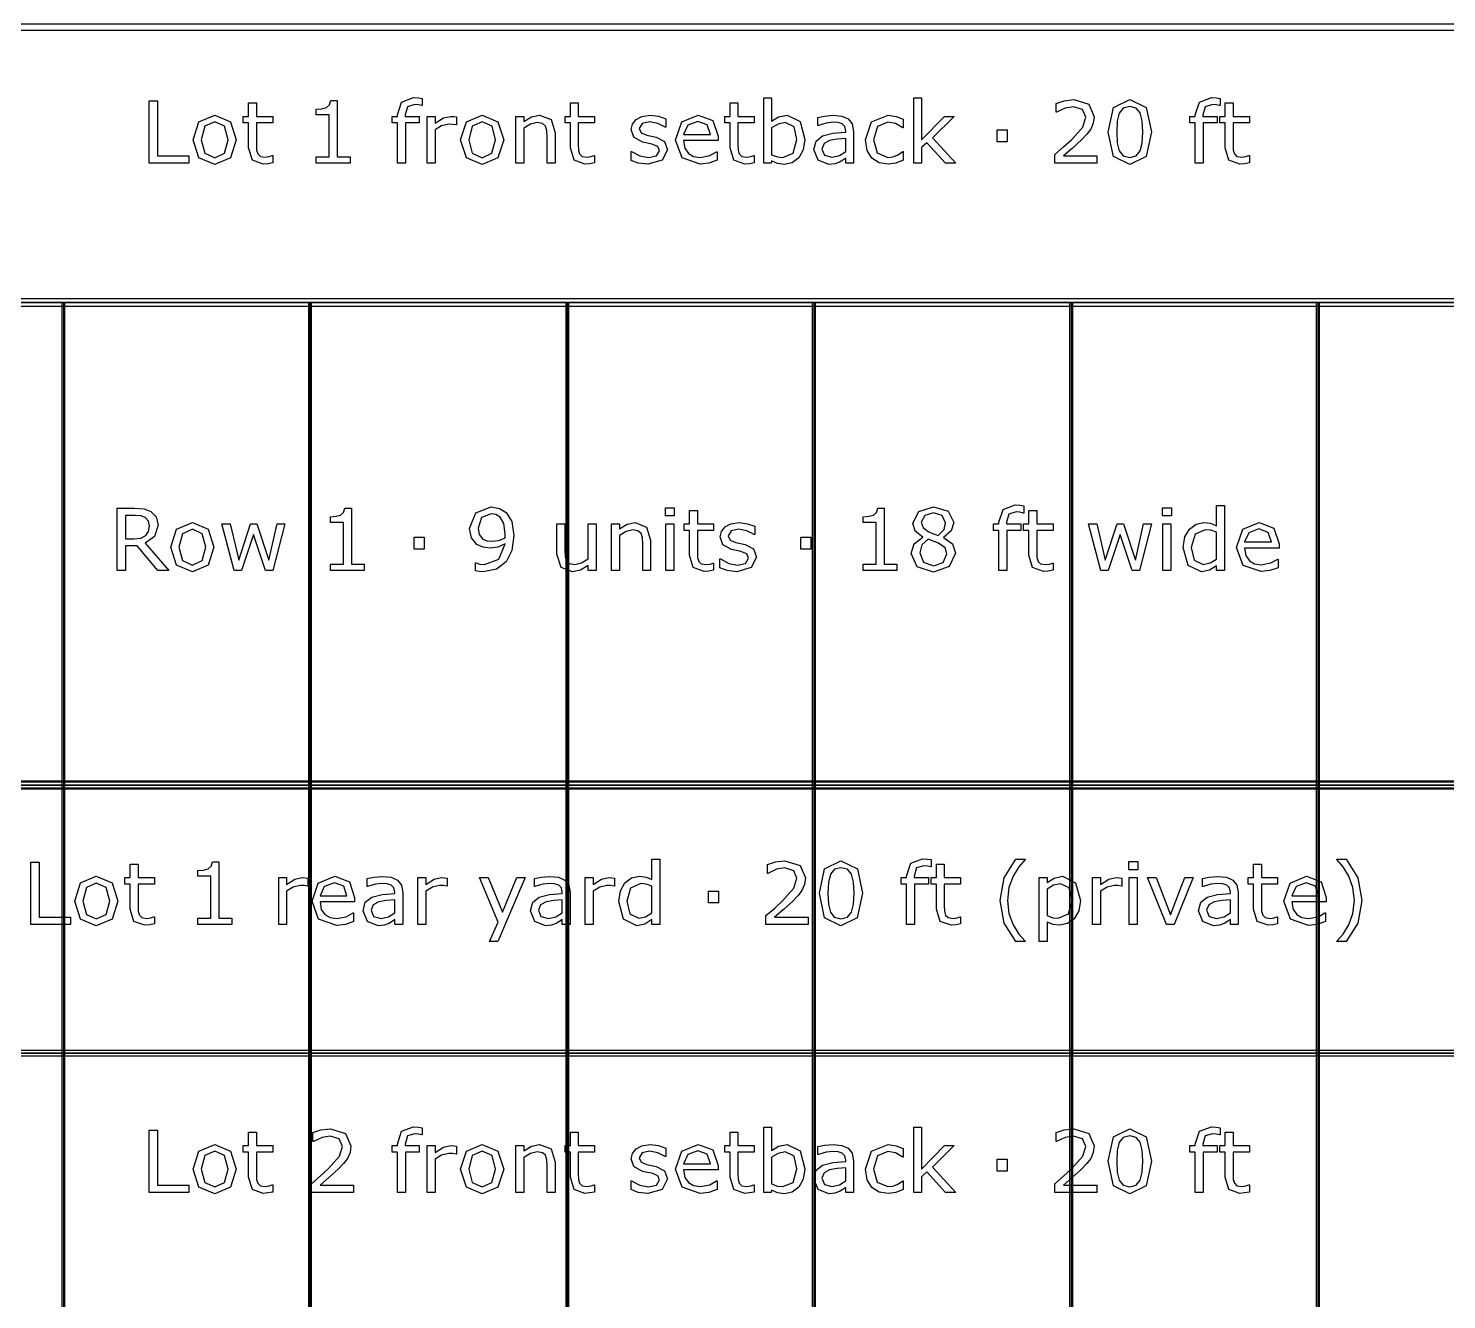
# Model space of a CAD drawing. Extents: x -1 to 182, y 89 to 480.
# Drawn here: x 17.92 to 52.92, y 433.12 to 464.5 of the extents above; entities that cross this region are included whole.
import ezdxf

# ---------------------------------------------------------------- set-up
doc = ezdxf.new("R2010")
doc.units = 0

msp = doc.modelspace()

# ---------------------------------------------------------------- linework, layer by layer
at = {"layer": 'Layer 1', "color": 7}
for points in [[(4.762494, 464.608688), (64.029086, 464.608688), (64.029086, 457.72953), (4.762494, 457.72953), (4.762494, 464.608688)], [(21.878224, 461.169109), (20.904641, 461.169109), (20.904641, 462.708031), (21.109279, 462.708031), (21.109279, 461.35101), (21.878224, 461.35101), (21.878224, 461.169109)], [(25.859371, 461.169109), (25.026348, 461.169109), (25.026348, 461.326205), (25.346741, 461.326205), (25.346741, 462.357666), (25.026348, 462.357666), (25.026348, 462.498225), (25.165874, 462.50856), (25.278529, 462.540599), (25.352943, 462.605712), (25.384982, 462.713198), (25.545179, 462.713198), (25.545179, 461.326205), (25.859371, 461.326205), (25.859371, 461.169109)], [(27.641171, 462.589176), (27.630826, 462.589176), (27.547109, 462.607779), (27.456159, 462.618113), (27.274258, 462.562303), (27.21845, 462.362832), (27.21845, 462.323558), (27.568816, 462.323558), (27.568816, 462.16026), (27.224649, 462.16026), (27.224649, 461.169109), (27.030347, 461.169109), (27.030347, 462.160262), (26.89909, 462.160262), (26.89909, 462.323559), (27.030347, 462.323559), (27.030347, 462.3618), (27.132667, 462.677025), (27.428256, 462.787613), (27.545043, 462.781411), (27.641161, 462.766941), (27.641171, 462.589176)], [(37.083477, 461.755118), (37.042136, 461.494669), (36.932583, 461.300366), (36.771354, 461.177376), (36.578084, 461.137069), (36.406518, 461.160839), (36.261822, 461.222851), (36.249421, 461.169109), (36.067521, 461.169109), (36.067521, 462.777278), (36.261822, 462.777278), (36.261822, 462.202636), (36.435455, 462.31219), (36.642161, 462.355598), (36.964621, 462.198502), (37.083477, 461.755119), (37.083477, 461.755118)], [(40.808311, 461.169109), (40.551996, 461.169109), (40.088976, 461.674504), (39.962886, 461.554615), (39.962886, 461.169109), (39.768582, 461.169109), (39.768582, 462.777278), (39.962886, 462.777278), (39.962886, 461.745817), (40.524091, 462.323559), (40.769036, 462.323559), (40.232637, 461.790259), (40.808311, 461.169109)], [(44.288196, 461.169109), (43.246401, 461.169109), (43.246401, 461.385116), (43.463441, 461.571151), (43.667048, 461.756153), (43.938865, 462.061043), (44.012244, 462.305989), (43.932663, 462.493057), (43.712522, 462.56127), (43.508918, 462.528198), (43.294978, 462.426912), (43.284633, 462.426912), (43.284633, 462.643953), (43.479969, 462.710098), (43.717681, 462.740071), (44.088719, 462.625349), (44.223077, 462.316324), (44.20035, 462.151994), (44.135238, 462.008333), (44.040153, 461.882243), (43.908896, 461.744784), (43.680486, 461.533944), (43.460345, 461.345842), (44.288199, 461.345842), (44.288196, 461.169109)], [(45.631783, 461.939087), (45.501558, 461.330339), (45.099516, 461.13707), (44.694374, 461.33344), (44.56725, 461.93702), (44.69644, 462.542667), (45.099516, 462.739037), (45.503625, 462.539566), (45.631783, 461.939087), (45.631783, 461.939087)], [(47.3278, 462.589176), (47.317455, 462.589176), (47.233738, 462.607779), (47.142788, 462.618113), (46.960887, 462.562303), (46.905078, 462.362832), (46.905078, 462.323558), (47.255445, 462.323558), (47.255445, 462.16026), (46.911278, 462.16026), (46.911278, 461.169109), (46.716976, 461.169109), (46.716976, 462.160262), (46.585719, 462.160262), (46.585719, 462.323559), (46.716976, 462.323559), (46.716976, 462.3618), (46.819295, 462.677025), (47.114885, 462.787613), (47.231672, 462.781411), (47.327789, 462.766941), (47.3278, 462.589176)], [(23.051277, 461.745817), (22.906583, 461.300367), (22.51901, 461.13707), (22.129371, 461.300367), (21.98571, 461.745817), (22.129371, 462.191267), (22.51901, 462.355598), (22.906583, 462.191267), (23.051277, 461.745817), (23.051277, 461.745817)], [(23.95148, 461.179444), (23.83159, 461.155674), (23.716869, 461.146372), (23.448152, 461.241456), (23.356168, 461.546346), (23.356168, 462.160262), (23.22491, 462.160262), (23.22491, 462.323559), (23.356168, 462.323559), (23.356168, 462.655321), (23.550471, 462.655321), (23.550471, 462.323559), (23.95148, 462.323559), (23.95148, 462.160262), (23.550471, 462.160262), (23.550471, 461.634196), (23.554606, 461.49157), (23.583545, 461.396485), (23.645557, 461.335507), (23.767513, 461.316904), (23.866731, 461.33034), (23.941145, 461.35411), (23.95148, 461.35411), (23.95148, 461.179444)], [(28.48453, 462.111686), (28.474184, 462.111686), (28.389436, 462.126156), (28.293318, 462.131323), (28.119685, 462.091016), (27.958454, 461.988696), (27.958454, 461.169109), (27.764152, 461.169109), (27.764152, 462.323559), (27.958454, 462.323559), (27.958454, 462.153027), (28.162058, 462.284285), (28.342927, 462.323559), (28.416307, 462.320458), (28.484519, 462.311155), (28.48453, 462.111686)], [(29.651383, 461.745817), (29.506688, 461.300367), (29.119116, 461.13707), (28.729475, 461.300367), (28.585817, 461.745817), (28.729475, 462.191267), (29.119116, 462.355598), (29.506688, 462.191267), (29.651383, 461.745817), (29.651383, 461.745817)], [(30.917455, 461.169109), (30.72315, 461.169109), (30.72315, 461.826432), (30.713837, 461.97526), (30.679732, 462.084814), (30.605318, 462.148893), (30.479229, 462.170597), (30.31283, 462.131323), (30.146431, 462.031071), (30.146431, 461.169109), (29.952129, 461.169109), (29.952129, 462.323559), (30.146431, 462.323559), (30.146431, 462.195402), (30.334534, 462.313224), (30.534005, 462.355598), (30.819258, 462.242944), (30.917444, 461.918416), (30.917455, 461.169109)], [(31.891036, 461.179444), (31.771148, 461.155673), (31.656425, 461.146371), (31.387709, 461.241455), (31.295724, 461.546346), (31.295724, 462.160261), (31.164467, 462.160261), (31.164467, 462.323558), (31.295724, 462.323558), (31.295724, 462.655321), (31.490028, 462.655321), (31.490028, 462.323558), (31.891036, 462.323558), (31.891036, 462.160261), (31.490028, 462.160261), (31.490028, 461.634196), (31.494156, 461.491569), (31.523096, 461.396484), (31.585106, 461.335506), (31.707063, 461.316903), (31.806282, 461.330339), (31.880696, 461.354109), (31.891041, 461.354109), (31.891036, 461.179444)], [(33.694542, 461.501904), (33.563285, 461.242489), (33.206717, 461.141203), (32.971071, 461.171175), (32.792271, 461.238355), (32.792271, 461.456429), (32.802617, 461.456429), (33.007253, 461.345841), (33.223261, 461.305534), (33.423765, 461.346875), (33.496113, 461.477099), (33.456838, 461.580452), (33.305944, 461.640397), (33.197422, 461.6621), (33.0765, 461.688972), (32.860494, 461.806794), (32.797447, 461.99903), (32.826387, 462.133389), (32.916303, 462.246044), (33.063064, 462.322524), (33.263568, 462.351463), (33.472342, 462.325624), (33.649073, 462.264646), (33.649073, 462.056907), (33.638728, 462.056907), (33.457862, 462.148891), (33.24909, 462.187131), (33.069256, 462.14579), (32.995873, 462.024868), (33.040315, 461.917381), (33.180875, 461.85847), (33.300766, 461.833665), (33.412385, 461.810927), (33.62116, 461.704474), (33.694539, 461.501902), (33.694542, 461.501904)], [(34.938907, 461.72618), (34.088315, 461.72618), (34.120354, 461.540145), (34.208206, 461.410954), (34.335327, 461.33654), (34.498625, 461.311735), (34.735303, 461.358244), (34.905835, 461.451261), (34.91618, 461.451261), (34.91618, 461.239388), (34.715673, 461.170142), (34.5007, 461.142237), (34.05215, 461.297266), (33.890921, 461.739615), (34.044916, 462.1892), (34.452125, 462.355598), (34.811794, 462.219172), (34.938915, 461.831599), (34.938907, 461.72618)], [(35.83291, 461.179444), (35.713022, 461.155673), (35.598299, 461.146371), (35.329583, 461.241455), (35.237598, 461.546346), (35.237598, 462.160261), (35.106341, 462.160261), (35.106341, 462.323558), (35.237598, 462.323558), (35.237598, 462.655321), (35.431902, 462.655321), (35.431902, 462.323558), (35.83291, 462.323558), (35.83291, 462.160261), (35.431902, 462.160261), (35.431902, 461.634196), (35.43603, 461.491569), (35.46497, 461.396484), (35.52698, 461.335506), (35.648937, 461.316903), (35.748156, 461.330339), (35.82257, 461.354109), (35.832915, 461.354109), (35.83291, 461.179444)], [(38.283403, 461.169109), (38.090133, 461.169109), (38.090133, 461.292099), (38.019855, 461.24249), (37.935104, 461.19288), (37.823484, 461.153606), (37.675688, 461.13707), (37.411105, 461.240422), (37.302586, 461.503972), (37.358397, 461.715845), (37.519626, 461.844002), (37.77284, 461.907048), (38.090133, 461.931852), (38.090133, 461.961825), (38.066374, 462.071378), (38.000228, 462.139591), (37.901009, 462.171631), (37.780087, 462.179899), (37.609553, 462.159227), (37.415251, 462.101349), (37.404906, 462.101349), (37.404906, 462.298753), (37.569236, 462.33286), (37.781108, 462.351462), (37.992981, 462.330791), (38.150077, 462.262578), (38.249296, 462.139588), (38.283403, 461.95252), (38.283403, 461.169109)], [(39.511232, 461.241456), (39.326233, 461.169109), (39.141232, 461.14327), (38.911788, 461.179443), (38.732988, 461.291064), (38.616198, 461.479166), (38.574857, 461.744783), (38.729887, 462.189199), (39.141232, 462.35043), (39.335533, 462.322524), (39.511232, 462.254312), (39.511232, 462.038304), (39.500887, 462.038304), (39.31692, 462.144758), (39.132953, 462.181965), (38.871471, 462.070344), (38.776385, 461.744783), (38.869402, 461.423356), (39.132953, 461.311735), (39.252841, 461.327237), (39.362394, 461.367544), (39.441978, 461.41302), (39.500887, 461.455394), (39.511232, 461.455394), (39.511232, 461.241456)], [(45.359964, 461.469866), (45.408541, 461.666236), (45.421982, 461.939087), (45.408541, 462.211938), (45.358932, 462.408308), (45.259714, 462.528198), (45.099516, 462.568505), (44.938285, 462.528198), (44.838034, 462.406241), (44.789457, 462.20677), (44.777048, 461.93702), (44.788425, 461.667269), (44.837, 461.472966), (44.933118, 461.349976), (45.099516, 461.307602), (45.260745, 461.347909), (45.359964, 461.469866), (45.359964, 461.469866)], [(48.050236, 461.179444), (47.930348, 461.155674), (47.815625, 461.146372), (47.546909, 461.241456), (47.454924, 461.546346), (47.454924, 462.160262), (47.323667, 462.160262), (47.323667, 462.323559), (47.454924, 462.323559), (47.454924, 462.655321), (47.649229, 462.655321), (47.649229, 462.323559), (48.050236, 462.323559), (48.050236, 462.160262), (47.649229, 462.160262), (47.649229, 461.634196), (47.653356, 461.49157), (47.682296, 461.396485), (47.744307, 461.335507), (47.866264, 461.316904), (47.965482, 461.33034), (48.039896, 461.35411), (48.050241, 461.35411), (48.050236, 461.179444)], [(22.850773, 461.745817), (22.762923, 462.078613), (22.51901, 462.188167), (22.273031, 462.078613), (22.186215, 461.745817), (22.274065, 461.416122), (22.51901, 461.304501), (22.761889, 461.415089), (22.850773, 461.745817), (22.850773, 461.745817)], [(29.450879, 461.745817), (29.36303, 462.078613), (29.119116, 462.188167), (28.873136, 462.078613), (28.786321, 461.745817), (28.87417, 461.416122), (29.119116, 461.304501), (29.361995, 461.415089), (29.450879, 461.745817), (29.450879, 461.745817)], [(34.749773, 461.875007), (34.672258, 462.111685), (34.441782, 462.195401), (34.192701, 462.103417), (34.088315, 461.875007), (34.749773, 461.875007)], [(36.882973, 461.749951), (36.814761, 462.06311), (36.59462, 462.170596), (36.423054, 462.133389), (36.261822, 462.039339), (36.261822, 461.377881), (36.403417, 461.326205), (36.538809, 461.311735), (36.790988, 461.417154), (36.882973, 461.74995), (36.882973, 461.749951)], [(42.07438, 461.697242), (41.827368, 461.697242), (41.827368, 461.98973), (42.07438, 461.98973), (42.07438, 461.697242)], [(38.090133, 461.453329), (38.090133, 461.774756), (37.880327, 461.759254), (37.690158, 461.729282), (37.554765, 461.654868), (37.50309, 461.517409), (37.563034, 461.367547), (37.745969, 461.317938), (37.933037, 461.357212), (38.090133, 461.45333), (38.090133, 461.453329)], [(18.785393, 457.72953), (18.785393, 369.623391)], [(24.870802, 457.72953), (24.870802, 369.623391)], [(31.220794, 457.72953), (31.220794, 369.623391)], [(37.306203, 457.72953), (37.306203, 369.623391)], [(43.656195, 457.72953), (43.656195, 369.623391)], [(49.741604, 457.72953), (49.741604, 369.623391)], [(21.385748, 451.114955), (21.120131, 451.114955), (20.605435, 451.726803), (20.31708, 451.726803), (20.31708, 451.114955), (20.112442, 451.114955), (20.112442, 452.653878), (20.543423, 452.653878), (20.775967, 452.635278), (20.943398, 452.571201), (21.073622, 452.437875), (21.121165, 452.235303), (21.037449, 451.956252), (20.806972, 451.787787), (21.385748, 451.114955)], [(26.207153, 451.114955), (25.37413, 451.114955), (25.37413, 451.272051), (25.694523, 451.272051), (25.694523, 452.303512), (25.37413, 452.303512), (25.37413, 452.444072), (25.513656, 452.454417), (25.626311, 452.486455), (25.700725, 452.551569), (25.732764, 452.659056), (25.89296, 452.659056), (25.89296, 451.272062), (26.207153, 451.272062), (26.207153, 451.114955)], [(29.896844, 451.976916), (29.850336, 451.611048), (29.711845, 451.330963), (29.4762, 451.149062), (29.143405, 451.084983), (29.04212, 451.091174), (28.957368, 451.108743), (28.957368, 451.306148), (28.967714, 451.306148), (29.052462, 451.276173), (29.174419, 451.262733), (29.532019, 451.399159), (29.682913, 451.777431), (29.502047, 451.694749), (29.317045, 451.669958), (29.144445, 451.688558), (28.990449, 451.760905), (28.85299, 451.9211), (28.807517, 452.153644), (28.962544, 452.537083), (29.340815, 452.684877), (29.547521, 452.649737), (29.71392, 452.546386), (29.849312, 452.325211), (29.896852, 451.976911), (29.896844, 451.976916)], [(29.688073, 452.021358), (29.655, 452.278707), (29.564049, 452.429602), (29.459663, 452.495748), (29.338741, 452.516411), (29.103095, 452.423395), (29.017315, 452.161913), (29.045218, 452.001716), (29.139269, 451.893197), (29.241589, 451.849787), (29.365612, 451.839441), (29.52891, 451.861137), (29.68394, 451.924182), (29.686056, 451.966558), (29.688173, 452.021334), (29.688073, 452.021358)], [(33.85939, 452.462675), (33.640281, 452.462675), (33.640281, 452.664213), (33.85939, 452.664213), (33.85939, 452.462675)], [(34.830905, 451.1253), (34.711017, 451.101541), (34.596294, 451.092227), (34.327578, 451.187313), (34.235593, 451.492203), (34.235593, 452.106117), (34.104336, 452.106117), (34.104336, 452.269415), (34.235593, 452.269415), (34.235593, 452.601179), (34.429897, 452.601179), (34.429897, 452.269415), (34.830905, 452.269415), (34.830905, 452.106117), (34.429897, 452.106117), (34.429897, 451.580052), (34.434025, 451.437426), (34.462965, 451.34234), (34.524975, 451.281364), (34.646932, 451.262764), (34.746151, 451.276205), (34.820565, 451.299965), (34.83091, 451.299965), (34.830905, 451.1253)], [(39.355687, 451.114955), (38.522666, 451.114955), (38.522666, 451.272051), (38.843057, 451.272051), (38.843057, 452.303512), (38.522666, 452.303512), (38.522666, 452.444072), (38.662191, 452.454417), (38.774845, 452.486455), (38.849259, 452.551569), (38.881297, 452.659056), (39.041494, 452.659056), (39.041494, 451.272062), (39.355687, 451.272062), (39.355687, 451.114955)], [(40.800559, 451.543868), (40.644497, 451.212107), (40.253822, 451.079816), (39.854881, 451.209006), (39.707087, 451.539735), (39.781501, 451.771245), (39.991308, 451.93661), (39.991308, 451.942801), (39.807338, 452.087493), (39.748428, 452.283864), (39.891055, 452.573252), (40.253822, 452.689007), (40.621759, 452.578419), (40.759218, 452.2973), (40.694106, 452.091629), (40.502903, 451.934533), (40.502903, 451.928341), (40.724078, 451.775378), (40.800559, 451.543868), (40.800559, 451.543868)], [(40.555613, 452.295244), (40.46983, 452.470943), (40.25279, 452.537089), (40.038848, 452.475076), (39.956166, 452.307645), (39.997507, 452.178454), (40.124631, 452.082337), (40.234187, 452.033762), (40.374747, 451.984152), (40.516338, 452.125744), (40.555613, 452.295244), (40.555613, 452.295244)], [(42.483142, 452.535022), (42.472797, 452.535022), (42.389083, 452.553622), (42.298133, 452.563968), (42.116232, 452.508156), (42.060421, 452.308687), (42.060421, 452.269413), (42.410787, 452.269413), (42.410787, 452.106115), (42.066623, 452.106115), (42.066623, 451.114955), (41.872318, 451.114955), (41.872318, 452.106107), (41.741061, 452.106107), (41.741061, 452.269405), (41.872318, 452.269405), (41.872318, 452.307645), (41.974638, 452.622872), (42.270227, 452.733459), (42.387014, 452.727268), (42.483135, 452.712796), (42.483142, 452.535022)], [(43.205576, 451.12529), (43.085688, 451.10153), (42.970967, 451.092217), (42.702249, 451.187303), (42.610264, 451.492192), (42.610264, 452.106107), (42.479007, 452.106107), (42.479007, 452.269405), (42.610264, 452.269405), (42.610264, 452.601168), (42.804568, 452.601168), (42.804568, 452.269405), (43.205576, 452.269405), (43.205576, 452.106107), (42.804568, 452.106107), (42.804568, 451.580042), (42.808696, 451.437416), (42.837636, 451.34233), (42.899646, 451.281354), (43.021603, 451.262754), (43.120822, 451.276195), (43.195236, 451.299954), (43.205581, 451.299954), (43.205576, 451.12529)], [(46.125291, 452.462675), (45.906185, 452.462675), (45.906185, 452.664213), (46.125291, 452.664213), (46.125291, 452.462675)], [(47.433736, 451.114955), (47.239435, 451.114955), (47.239435, 451.235877), (47.064768, 451.123223), (46.867365, 451.082917), (46.538702, 451.242079), (46.41778, 451.683396), (46.459121, 451.944878), (46.57281, 452.140214), (46.736105, 452.260102), (46.93041, 452.301443), (47.091639, 452.281811), (47.239435, 452.222899), (47.239435, 452.723125), (47.433736, 452.723125), (47.433736, 451.114955)], [(20.907225, 452.22083), (20.883454, 452.337617), (20.806974, 452.424434), (20.701554, 452.465776), (20.557894, 452.478185), (20.317081, 452.478185), (20.317081, 451.897343), (20.523787, 451.897343), (20.693285, 451.913879), (20.816275, 451.977959), (20.884488, 452.077177), (20.907226, 452.220838), (20.907225, 452.22083)], [(22.500924, 451.691664), (22.35623, 451.246212), (21.968657, 451.082917), (21.579017, 451.246212), (21.435357, 451.691664), (21.579017, 452.137113), (21.968657, 452.301443), (22.35623, 452.137113), (22.500924, 451.691664), (22.500924, 451.691664)], [(24.253786, 452.269405), (23.95303, 451.114955), (23.773196, 451.114955), (23.476574, 452.004822), (23.182018, 451.114955), (23.003218, 451.114955), (22.699361, 452.269405), (22.901932, 452.269405), (23.113806, 451.375403), (23.40216, 452.269405), (23.562356, 452.269405), (23.857945, 451.375403), (24.058449, 452.269405), (24.253786, 452.269405)], [(31.92876, 451.114955), (31.734458, 451.114955), (31.734458, 451.243111), (31.546355, 451.124258), (31.347918, 451.082917), (31.064732, 451.193502), (30.963445, 451.520098), (30.963445, 452.269405), (31.157749, 452.269405), (31.157749, 451.612083), (31.166004, 451.461186), (31.201143, 451.354733), (31.273491, 451.288588), (31.402682, 451.267924), (31.567011, 451.307198), (31.734445, 451.407452), (31.734445, 452.269413), (31.928747, 452.269413), (31.92876, 451.114955)], [(33.27648, 451.114955), (33.082178, 451.114955), (33.082178, 451.772277), (33.072864, 451.921105), (33.038757, 452.030661), (32.964343, 452.094738), (32.838253, 452.116433), (32.671857, 452.077159), (32.505458, 451.976906), (32.505458, 451.114955), (32.311154, 451.114955), (32.311154, 452.269405), (32.505458, 452.269405), (32.505458, 452.141249), (32.693561, 452.25907), (32.89303, 452.301443), (33.178285, 452.188789), (33.276469, 451.864262), (33.27648, 451.114955)], [(33.846987, 451.114955), (33.652685, 451.114955), (33.652685, 452.269405), (33.846987, 452.269405), (33.846987, 451.114955)], [(35.890271, 451.447761), (35.759012, 451.188345), (35.402446, 451.08706), (35.166801, 451.117032), (34.988001, 451.184212), (34.988001, 451.402287), (34.998346, 451.402287), (35.202985, 451.291699), (35.418993, 451.25139), (35.619497, 451.292731), (35.691845, 451.422956), (35.65257, 451.52631), (35.501676, 451.586254), (35.393154, 451.60795), (35.272232, 451.634821), (35.056224, 451.752645), (34.993179, 451.94488), (35.022119, 452.079238), (35.112035, 452.191892), (35.258796, 452.268373), (35.4593, 452.297313), (35.668072, 452.271463), (35.844805, 452.210485), (35.844805, 452.002747), (35.83446, 452.002747), (35.653594, 452.09473), (35.444819, 452.132972), (35.264987, 452.091631), (35.191605, 451.970706), (35.236047, 451.86322), (35.376607, 451.80431), (35.496498, 451.779519), (35.608117, 451.756791), (35.816889, 451.650339), (35.890271, 451.447766), (35.890271, 451.447761)], [(45.636432, 452.269405), (45.335678, 451.114955), (45.155844, 451.114955), (44.85922, 452.004822), (44.564665, 451.114955), (44.385865, 451.114955), (44.082007, 452.269405), (44.28458, 452.269405), (44.496452, 451.375403), (44.784806, 452.269405), (44.945003, 452.269405), (45.240592, 451.375403), (45.441096, 452.269405), (45.636432, 452.269405)], [(46.11289, 451.114955), (45.918586, 451.114955), (45.918586, 452.269405), (46.11289, 452.269405), (46.11289, 451.114955)], [(48.782491, 451.672027), (47.931899, 451.672027), (47.963937, 451.48599), (48.051786, 451.3568), (48.178911, 451.282386), (48.342209, 451.257594), (48.578886, 451.304103), (48.749418, 451.397122), (48.759763, 451.397122), (48.759763, 451.185247), (48.559259, 451.116003), (48.344286, 451.088097), (47.895735, 451.243124), (47.734504, 451.685475), (47.888499, 452.13506), (48.295711, 452.301456), (48.655377, 452.165032), (48.782501, 451.77746), (48.782491, 451.672027)], [(22.300419, 451.691664), (22.21257, 452.024459), (21.968657, 452.134012), (21.722678, 452.024459), (21.635861, 451.691664), (21.723711, 451.361967), (21.968657, 451.250347), (22.211536, 451.360935), (22.300419, 451.691664), (22.300419, 451.691664)], [(27.685097, 451.643086), (27.438085, 451.643086), (27.438085, 451.935575), (27.685097, 451.935575), (27.685097, 451.643086)], [(37.229723, 451.643097), (36.982708, 451.643097), (36.982708, 451.935586), (37.229723, 451.935586), (37.229723, 451.643097)], [(40.587651, 451.524231), (40.545278, 451.676159), (40.38198, 451.791914), (40.275528, 451.83429), (40.12153, 451.889067), (39.97167, 451.751608), (39.915859, 451.555237), (40.011977, 451.324761), (40.255891, 451.233811), (40.496701, 451.311326), (40.587651, 451.524231), (40.587651, 451.524231)], [(47.239435, 451.399175), (47.239435, 452.061665), (47.098875, 452.110242), (46.963482, 452.123683), (46.709234, 452.009994), (46.618284, 451.687534), (46.688565, 451.374376), (46.913873, 451.267921), (47.081304, 451.304095), (47.239435, 451.399181), (47.239435, 451.399175)], [(48.593356, 451.820855), (48.515841, 452.057532), (48.285363, 452.141249), (48.036285, 452.049264), (47.931899, 451.820855), (48.593356, 451.820855)], [(4.696348, 445.889441), (4.696348, 439.142574), (64.095232, 439.142574), (64.095232, 445.889441), (4.696348, 445.889441)], [(18.957475, 442.383716), (17.983893, 442.383716), (17.983893, 443.922639), (18.188531, 443.922639), (18.188531, 442.565617), (18.957475, 442.565617), (18.957475, 442.383716)], [(21.030731, 442.394051), (20.910842, 442.370291), (20.79612, 442.360978), (20.527403, 442.456064), (20.435419, 442.760953), (20.435419, 443.374868), (20.304161, 443.374868), (20.304161, 443.538166), (20.435419, 443.538166), (20.435419, 443.869929), (20.629723, 443.869929), (20.629723, 443.538166), (21.030731, 443.538166), (21.030731, 443.374868), (20.629723, 443.374868), (20.629723, 442.848803), (20.633858, 442.706177), (20.662797, 442.611093), (20.724808, 442.550115), (20.846765, 442.531515), (20.945983, 442.544956), (21.020397, 442.568715), (21.030732, 442.568715), (21.030731, 442.394051)], [(22.938623, 442.383716), (22.1056, 442.383716), (22.1056, 442.540812), (22.425993, 442.540812), (22.425993, 443.572273), (22.1056, 443.572273), (22.1056, 443.712833), (22.245126, 443.723178), (22.35778, 443.755216), (22.432194, 443.82033), (22.464234, 443.927817), (22.62443, 443.927817), (22.62443, 442.540823), (22.938623, 442.540823), (22.938623, 442.383716)], [(33.504373, 442.383716), (33.310068, 442.383716), (33.310068, 442.504638), (33.135404, 442.391984), (32.937999, 442.351678), (32.609339, 442.51084), (32.488416, 442.952157), (32.529758, 443.213639), (32.643444, 443.408975), (32.806742, 443.528866), (33.001046, 443.570207), (33.162275, 443.550575), (33.310068, 443.491663), (33.310068, 443.991891), (33.504373, 443.991891), (33.504373, 442.383716)], [(37.162026, 442.383716), (36.120231, 442.383716), (36.120231, 442.599724), (36.337271, 442.785758), (36.540876, 442.97076), (36.812695, 443.275649), (36.886074, 443.520597), (36.806493, 443.707666), (36.586352, 443.775878), (36.382747, 443.742805), (36.168806, 443.64152), (36.15846, 443.64152), (36.15846, 443.85856), (36.353797, 443.924706), (36.591509, 443.954678), (36.962544, 443.839957), (37.096902, 443.530932), (37.074174, 443.3666), (37.00906, 443.222942), (36.913977, 443.096849), (36.782718, 442.95939), (36.554308, 442.748552), (36.334167, 442.56045), (37.162024, 442.56045), (37.162026, 442.383716)], [(38.505611, 443.153695), (38.375388, 442.544948), (37.973344, 442.351678), (37.568201, 442.548046), (37.441079, 443.151626), (37.57027, 443.757275), (37.973344, 443.953643), (38.377455, 443.754174), (38.505611, 443.153695), (38.505611, 443.153695)], [(38.233794, 442.684473), (38.282369, 442.880844), (38.29581, 443.153695), (38.282369, 443.426546), (38.232759, 443.622914), (38.133541, 443.742805), (37.973344, 443.783111), (37.812115, 443.742805), (37.711862, 443.620848), (37.663287, 443.421379), (37.650878, 443.151626), (37.662255, 442.881876), (37.710832, 442.687574), (37.80695, 442.564582), (37.973346, 442.522209), (38.134578, 442.562516), (38.233797, 442.684473), (38.233794, 442.684473)], [(40.20163, 443.803783), (40.191285, 443.803783), (40.107568, 443.822383), (40.016618, 443.832729), (39.834717, 443.77692), (39.778906, 443.577448), (39.778906, 443.538174), (40.129272, 443.538174), (40.129272, 443.374876), (39.785108, 443.374876), (39.785108, 442.383716), (39.590806, 442.383716), (39.590806, 443.374868), (39.459546, 443.374868), (39.459546, 443.538166), (39.590806, 443.538166), (39.590806, 443.576406), (39.693123, 443.891633), (39.988712, 444.00222), (40.105502, 443.996029), (40.201619, 443.981557), (40.20163, 443.803783)], [(40.924066, 442.394051), (40.804175, 442.370291), (40.689455, 442.360978), (40.420736, 442.456064), (40.328754, 442.760953), (40.328754, 443.374868), (40.197495, 443.374868), (40.197495, 443.538166), (40.328754, 443.538166), (40.328754, 443.869929), (40.523056, 443.869929), (40.523056, 443.538166), (40.924066, 443.538166), (40.924066, 443.374868), (40.523056, 443.374868), (40.523056, 442.848803), (40.527184, 442.706177), (40.556121, 442.611093), (40.618134, 442.550115), (40.740091, 442.531515), (40.839309, 442.544956), (40.913723, 442.568715), (40.924069, 442.568715), (40.924066, 442.394051)], [(42.520864, 441.957904), (42.284187, 441.957904), (41.999966, 442.415754), (41.898681, 442.974895), (41.999966, 443.534033), (42.284187, 443.991886), (42.520864, 443.991886), (42.520864, 443.981541), (42.36067, 443.806876), (42.22011, 443.577432), (42.118822, 443.297348), (42.080582, 442.974887), (42.11779, 442.651392), (42.22011, 442.372339), (42.361702, 442.142895), (42.520864, 441.968231), (42.520864, 441.957904)], [(45.294853, 443.731446), (45.075744, 443.731446), (45.075744, 443.932984), (45.294853, 443.932984), (45.294853, 443.731446)], [(48.748902, 442.394051), (48.629011, 442.370291), (48.514291, 442.360978), (48.245572, 442.456064), (48.15359, 442.760953), (48.15359, 443.374868), (48.02233, 443.374868), (48.02233, 443.538166), (48.15359, 443.538166), (48.15359, 443.869929), (48.347892, 443.869929), (48.347892, 443.538166), (48.748902, 443.538166), (48.748902, 443.374868), (48.347892, 443.374868), (48.347892, 442.848803), (48.352019, 442.706177), (48.380957, 442.611093), (48.44297, 442.550115), (48.564924, 442.531515), (48.664143, 442.544956), (48.738557, 442.568715), (48.748902, 442.568715), (48.748902, 442.394051)], [(50.827326, 442.974895), (50.726038, 442.415754), (50.441818, 441.957904), (50.20514, 441.957904), (50.20514, 441.968249), (50.364305, 442.142914), (50.505897, 442.372357), (50.607182, 442.65141), (50.645425, 442.974906), (50.607182, 443.297366), (50.505897, 443.577451), (50.364305, 443.806895), (50.20514, 443.981559), (50.20514, 443.991904), (50.441818, 443.991904), (50.726038, 443.534051), (50.827326, 442.974913), (50.827326, 442.974895)], [(20.130529, 442.960425), (19.985835, 442.514973), (19.598262, 442.351678), (19.208622, 442.514973), (19.064962, 442.960425), (19.208622, 443.405874), (19.598262, 443.570207), (19.985835, 443.405874), (20.130529, 442.960425), (20.130529, 442.960425)], [(24.819642, 443.326293), (24.809308, 443.326293), (24.724559, 443.340766), (24.628441, 443.345925), (24.454808, 443.305618), (24.293578, 443.203299), (24.293578, 442.383716), (24.099275, 442.383716), (24.099275, 443.538166), (24.293578, 443.538166), (24.293578, 443.367634), (24.497183, 443.498891), (24.67805, 443.538166), (24.75143, 443.53507), (24.819643, 443.525757), (24.819642, 443.326293)], [(25.968925, 442.940788), (25.118332, 442.940788), (25.150371, 442.754751), (25.238221, 442.625561), (25.365345, 442.551147), (25.528642, 442.526355), (25.76532, 442.572864), (25.935852, 442.665883), (25.946187, 442.665883), (25.946187, 442.45401), (25.745682, 442.384764), (25.530709, 442.356858), (25.082158, 442.511888), (24.920928, 442.954236), (25.074923, 443.403821), (25.482133, 443.57022), (25.8418, 443.433793), (25.968924, 443.046221), (25.968925, 442.940788)], [(27.160583, 442.383716), (26.967313, 442.383716), (26.967313, 442.506705), (26.897032, 442.457095), (26.812283, 442.407486), (26.700663, 442.368214), (26.552867, 442.351678), (26.288285, 442.455029), (26.179764, 442.71858), (26.235575, 442.930453), (26.396805, 443.058609), (26.650019, 443.121654), (26.967313, 443.146445), (26.967313, 443.176417), (26.943553, 443.285973), (26.877407, 443.354185), (26.778189, 443.386224), (26.657266, 443.394479), (26.486735, 443.373815), (26.292432, 443.315937), (26.282098, 443.315937), (26.282098, 443.51334), (26.446428, 443.547447), (26.658302, 443.566047), (26.870175, 443.545384), (27.027271, 443.477169), (27.126489, 443.35418), (27.160597, 443.167112), (27.160583, 442.383716)], [(28.255088, 443.326293), (28.244743, 443.326293), (28.159995, 443.340766), (28.063877, 443.345925), (27.890244, 443.305618), (27.729013, 443.203299), (27.729013, 442.383716), (27.534711, 442.383716), (27.534711, 443.538166), (27.729013, 443.538166), (27.729013, 443.367634), (27.93262, 443.498891), (28.113486, 443.538166), (28.186866, 443.53507), (28.255081, 443.525757), (28.255088, 443.326293)], [(30.180549, 443.538166), (29.506688, 441.957904), (29.29895, 441.957904), (29.513924, 442.439527), (29.054005, 443.538166), (29.264843, 443.538166), (29.619345, 442.682406), (29.976944, 443.538166), (30.180549, 443.538166)], [(31.290557, 442.383716), (31.097287, 442.383716), (31.097287, 442.506705), (31.027008, 442.457095), (30.94226, 442.407486), (30.830637, 442.368214), (30.682844, 442.351678), (30.418261, 442.455029), (30.309739, 442.71858), (30.365551, 442.930453), (30.52678, 443.058609), (30.779993, 443.121654), (31.097287, 443.146445), (31.097287, 443.176417), (31.073527, 443.285973), (31.007381, 443.354185), (30.908163, 443.386224), (30.78724, 443.394479), (30.616709, 443.373815), (30.422404, 443.315937), (30.412059, 443.315937), (30.412059, 443.51334), (30.576389, 443.547447), (30.788262, 443.566047), (31.000137, 443.545384), (31.157233, 443.477169), (31.256452, 443.35418), (31.290557, 443.167112), (31.290557, 442.383716)], [(32.385062, 443.326293), (32.374717, 443.326293), (32.289969, 443.340766), (32.193848, 443.345925), (32.020216, 443.305618), (31.858987, 443.203299), (31.858987, 442.383716), (31.664682, 442.383716), (31.664682, 443.538166), (31.858987, 443.538166), (31.858987, 443.367634), (32.062591, 443.498891), (32.243458, 443.538166), (32.31684, 443.53507), (32.385052, 443.525757), (32.385062, 443.326293)], [(43.879953, 442.974895), (43.839646, 442.717546), (43.725958, 442.521175), (43.564729, 442.402319), (43.369392, 442.360978), (43.206094, 442.38061), (43.058298, 442.441588), (43.058298, 441.957899), (42.863996, 441.957899), (42.863996, 443.53816), (43.058298, 443.53816), (43.058298, 443.417238), (43.231931, 443.525759), (43.438636, 443.570201), (43.763166, 443.412071), (43.879953, 442.97489), (43.879953, 442.974895)], [(44.903146, 443.326304), (44.8928, 443.326304), (44.808052, 443.340776), (44.711931, 443.345936), (44.538299, 443.305629), (44.37707, 443.203309), (44.37707, 442.383716), (44.182765, 442.383716), (44.182765, 443.538166), (44.37707, 443.538166), (44.37707, 443.367634), (44.580674, 443.498891), (44.761541, 443.538166), (44.834923, 443.53507), (44.903135, 443.525757), (44.903146, 443.326304)], [(45.282449, 442.383716), (45.088147, 442.383716), (45.088147, 443.538166), (45.282449, 443.538166), (45.282449, 442.383716)], [(46.665311, 443.538166), (46.198155, 442.383716), (46.002819, 442.383716), (45.538764, 443.538166), (45.749605, 443.538166), (46.107205, 442.619362), (46.461706, 443.538166), (46.665311, 443.538166)], [(47.775318, 442.383716), (47.582048, 442.383716), (47.582048, 442.506705), (47.51177, 442.457095), (47.427019, 442.407486), (47.315399, 442.368214), (47.167603, 442.351678), (46.90302, 442.455029), (46.794501, 442.71858), (46.850312, 442.930453), (47.011541, 443.058609), (47.264755, 443.121654), (47.582048, 443.146445), (47.582048, 443.176417), (47.558289, 443.285973), (47.492143, 443.354185), (47.392925, 443.386224), (47.272002, 443.394479), (47.101468, 443.373815), (46.907166, 443.315937), (46.896821, 443.315937), (46.896821, 443.51334), (47.061151, 443.547447), (47.273023, 443.566047), (47.484896, 443.545384), (47.641992, 443.477169), (47.741211, 443.35418), (47.775318, 443.167112), (47.775318, 442.383716)], [(49.94986, 442.940788), (49.099268, 442.940788), (49.131306, 442.754751), (49.219156, 442.625561), (49.34628, 442.551147), (49.509578, 442.526355), (49.746255, 442.572864), (49.916787, 442.665883), (49.927132, 442.665883), (49.927132, 442.45401), (49.726629, 442.384764), (49.511655, 442.356858), (49.063105, 442.511888), (48.901873, 442.954236), (49.055868, 443.403821), (49.46308, 443.57022), (49.822746, 443.433793), (49.949871, 443.046221), (49.94986, 442.940788)], [(19.930025, 442.960425), (19.842175, 443.29322), (19.598262, 443.402773), (19.352283, 443.29322), (19.265466, 442.960425), (19.353316, 442.630728), (19.598262, 442.519108), (19.841141, 442.629696), (19.930025, 442.960425), (19.930025, 442.960425)], [(25.779789, 443.089616), (25.702275, 443.326293), (25.471798, 443.41001), (25.222718, 443.318025), (25.118332, 443.089616), (25.779789, 443.089616)], [(33.310068, 442.667936), (33.310068, 443.330428), (33.169509, 443.379003), (33.034119, 443.392444), (32.77987, 443.278755), (32.68892, 442.956295), (32.759199, 442.643137), (32.98451, 442.536685), (33.15194, 442.572856), (33.310068, 442.667942), (33.310068, 442.667936)], [(34.94821, 442.911847), (34.701198, 442.911847), (34.701198, 443.204336), (34.94821, 443.204336), (34.94821, 442.911847)], [(43.679449, 442.969736), (43.608136, 443.281862), (43.389027, 443.385216), (43.220564, 443.349042), (43.058298, 443.253956), (43.058298, 442.599735), (43.199893, 442.549091), (43.335285, 442.53565), (43.588499, 442.645203), (43.679449, 442.96973), (43.679449, 442.969736)], [(49.760725, 443.089616), (49.683211, 443.326293), (49.452732, 443.41001), (49.203654, 443.318025), (49.099268, 443.089616), (49.760725, 443.089616)], [(26.967313, 442.667936), (26.967313, 442.989362), (26.757506, 442.973858), (26.567337, 442.943886), (26.431945, 442.869472), (26.380269, 442.732013), (26.440213, 442.582151), (26.623148, 442.532541), (26.810217, 442.571816), (26.967313, 442.667934), (26.967313, 442.667936)], [(31.097287, 442.667936), (31.097287, 442.989362), (30.88748, 442.973858), (30.697311, 442.943886), (30.561921, 442.869472), (30.510243, 442.732013), (30.57019, 442.582151), (30.753122, 442.532541), (30.94019, 442.571816), (31.097287, 442.667934), (31.097287, 442.667936)], [(47.582048, 442.667936), (47.582048, 442.989362), (47.372242, 442.973858), (47.182073, 442.943886), (47.046681, 442.869472), (46.995005, 442.732013), (47.054949, 442.582151), (47.237884, 442.532541), (47.424952, 442.571816), (47.582048, 442.667934), (47.582048, 442.667936)], [(4.762494, 439.20872), (64.029086, 439.20872), (64.029086, 432.329562), (4.762494, 432.329562), (4.762494, 439.20872)], [(21.878224, 435.769141), (20.904641, 435.769141), (20.904641, 437.308064), (21.109279, 437.308064), (21.109279, 435.951042), (21.878224, 435.951042), (21.878224, 435.769141)], [(23.95148, 435.779476), (23.83159, 435.755716), (23.716869, 435.746403), (23.448152, 435.841489), (23.356168, 436.146378), (23.356168, 436.760293), (23.22491, 436.760293), (23.22491, 436.923591), (23.356168, 436.923591), (23.356168, 437.255354), (23.550471, 437.255354), (23.550471, 436.923591), (23.95148, 436.923591), (23.95148, 436.760293), (23.550471, 436.760293), (23.550471, 436.234228), (23.554606, 436.091602), (23.583545, 435.996518), (23.645557, 435.93554), (23.767513, 435.91694), (23.866731, 435.930381), (23.941145, 435.95414), (23.95148, 435.95414), (23.95148, 435.779476)], [(25.947221, 435.769141), (24.905425, 435.769141), (24.905425, 435.985149), (25.122466, 436.171183), (25.326071, 436.356185), (25.597889, 436.661074), (25.671269, 436.906022), (25.591687, 437.093091), (25.371546, 437.161303), (25.167941, 437.12823), (24.954001, 437.026945), (24.943666, 437.026945), (24.943666, 437.243985), (25.139003, 437.310131), (25.376714, 437.340103), (25.74775, 437.225382), (25.882109, 436.916357), (25.859371, 436.752025), (25.794259, 436.608367), (25.699174, 436.482274), (25.567916, 436.344815), (25.339507, 436.133977), (25.119365, 435.945875), (25.947221, 435.945875), (25.947221, 435.769141)], [(27.641171, 437.189208), (27.630826, 437.189208), (27.547109, 437.207808), (27.456159, 437.218154), (27.274258, 437.162345), (27.21845, 436.962873), (27.21845, 436.923599), (27.568816, 436.923599), (27.568816, 436.760301), (27.224649, 436.760301), (27.224649, 435.769141), (27.030347, 435.769141), (27.030347, 436.760293), (26.89909, 436.760293), (26.89909, 436.923591), (27.030347, 436.923591), (27.030347, 436.961831), (27.132667, 437.277058), (27.428256, 437.387645), (27.545043, 437.381454), (27.641161, 437.366982), (27.641171, 437.189208)], [(31.891036, 435.779486), (31.771148, 435.755727), (31.656425, 435.746413), (31.387709, 435.841499), (31.295724, 436.146389), (31.295724, 436.760303), (31.164467, 436.760303), (31.164467, 436.923601), (31.295724, 436.923601), (31.295724, 437.255365), (31.490028, 437.255365), (31.490028, 436.923601), (31.891036, 436.923601), (31.891036, 436.760303), (31.490028, 436.760303), (31.490028, 436.234238), (31.494156, 436.091612), (31.523096, 435.996529), (31.585106, 435.93555), (31.707063, 435.91695), (31.806282, 435.930391), (31.880696, 435.954151), (31.891041, 435.954151), (31.891036, 435.779486)], [(35.83291, 435.779486), (35.713022, 435.755727), (35.598299, 435.746413), (35.329583, 435.841499), (35.237598, 436.146389), (35.237598, 436.760303), (35.106341, 436.760303), (35.106341, 436.923601), (35.237598, 436.923601), (35.237598, 437.255365), (35.431902, 437.255365), (35.431902, 436.923601), (35.83291, 436.923601), (35.83291, 436.760303), (35.431902, 436.760303), (35.431902, 436.234238), (35.43603, 436.091612), (35.46497, 435.996529), (35.52698, 435.93555), (35.648937, 435.91695), (35.748156, 435.930391), (35.82257, 435.954151), (35.832915, 435.954151), (35.83291, 435.779486)], [(37.083477, 436.355161), (37.042136, 436.094713), (36.932583, 435.900409), (36.771354, 435.77742), (36.578084, 435.737113), (36.406518, 435.760873), (36.261822, 435.822886), (36.249421, 435.769141), (36.067521, 435.769141), (36.067521, 437.377311), (36.261822, 437.377311), (36.261822, 436.802668), (36.435455, 436.912222), (36.642161, 436.955632), (36.964621, 436.798536), (37.083477, 436.35515), (37.083477, 436.355161)], [(40.808311, 435.769141), (40.551996, 435.769141), (40.088976, 436.274537), (39.962886, 436.154646), (39.962886, 435.769141), (39.768582, 435.769141), (39.768582, 437.377311), (39.962886, 437.377311), (39.962886, 436.34585), (40.524091, 436.923591), (40.769036, 436.923591), (40.232637, 436.390292), (40.808311, 435.769141)], [(44.288196, 435.769141), (43.246401, 435.769141), (43.246401, 435.985149), (43.463441, 436.171183), (43.667048, 436.356185), (43.938865, 436.661074), (44.012244, 436.906022), (43.932663, 437.093091), (43.712522, 437.161303), (43.508918, 437.12823), (43.294978, 437.026945), (43.284633, 437.026945), (43.284633, 437.243985), (43.479969, 437.310131), (43.717681, 437.340103), (44.088719, 437.225382), (44.223077, 436.916357), (44.20035, 436.752025), (44.135238, 436.608367), (44.040153, 436.482274), (43.908896, 436.344815), (43.680486, 436.133977), (43.460345, 435.945875), (44.288199, 435.945875), (44.288196, 435.769141)], [(45.631783, 436.53912), (45.501558, 435.930373), (45.099516, 435.737103), (44.694374, 435.933471), (44.56725, 436.537051), (44.69644, 437.1427), (45.099516, 437.339068), (45.503625, 437.139599), (45.631783, 436.53912), (45.631783, 436.53912)], [(45.359964, 436.069898), (45.408541, 436.266269), (45.421982, 436.53912), (45.408541, 436.811971), (45.358932, 437.008339), (45.259714, 437.12823), (45.099516, 437.168536), (44.938285, 437.12823), (44.838034, 437.006273), (44.789457, 436.806804), (44.777048, 436.537051), (44.788425, 436.267301), (44.837, 436.072999), (44.933118, 435.950007), (45.099516, 435.907634), (45.260745, 435.947941), (45.359964, 436.069898), (45.359964, 436.069898)], [(47.3278, 437.189208), (47.317455, 437.189208), (47.233738, 437.207808), (47.142788, 437.218154), (46.960887, 437.162345), (46.905078, 436.962873), (46.905078, 436.923599), (47.255445, 436.923599), (47.255445, 436.760301), (46.911278, 436.760301), (46.911278, 435.769141), (46.716976, 435.769141), (46.716976, 436.760293), (46.585719, 436.760293), (46.585719, 436.923591), (46.716976, 436.923591), (46.716976, 436.961831), (46.819295, 437.277058), (47.114885, 437.387645), (47.231672, 437.381454), (47.327789, 437.366982), (47.3278, 437.189208)], [(48.050236, 435.779476), (47.930348, 435.755716), (47.815625, 435.746403), (47.546909, 435.841489), (47.454924, 436.146378), (47.454924, 436.760293), (47.323667, 436.760293), (47.323667, 436.923591), (47.454924, 436.923591), (47.454924, 437.255354), (47.649229, 437.255354), (47.649229, 436.923591), (48.050236, 436.923591), (48.050236, 436.760293), (47.649229, 436.760293), (47.649229, 436.234228), (47.653356, 436.091602), (47.682296, 435.996518), (47.744307, 435.93554), (47.866264, 435.91694), (47.965482, 435.930381), (48.039896, 435.95414), (48.050241, 435.95414), (48.050236, 435.779476)], [(23.051277, 436.34585), (22.906583, 435.900398), (22.51901, 435.737103), (22.129371, 435.900398), (21.98571, 436.34585), (22.129371, 436.791299), (22.51901, 436.955632), (22.906583, 436.791299), (23.051277, 436.34585), (23.051277, 436.34585)], [(22.850773, 436.34585), (22.762923, 436.678645), (22.51901, 436.788198), (22.273031, 436.678645), (22.186215, 436.34585), (22.274065, 436.016153), (22.51901, 435.904533), (22.761889, 436.015121), (22.850773, 436.34585), (22.850773, 436.34585)], [(28.48453, 436.711718), (28.474184, 436.711718), (28.389436, 436.726191), (28.293318, 436.73135), (28.119685, 436.691043), (27.958454, 436.588724), (27.958454, 435.769141), (27.764152, 435.769141), (27.764152, 436.923591), (27.958454, 436.923591), (27.958454, 436.753059), (28.162058, 436.884316), (28.342927, 436.923591), (28.416307, 436.920495), (28.484519, 436.911182), (28.48453, 436.711718)], [(29.651383, 436.34585), (29.506688, 435.900398), (29.119116, 435.737103), (28.729475, 435.900398), (28.585817, 436.34585), (28.729475, 436.791299), (29.119116, 436.955632), (29.506688, 436.791299), (29.651383, 436.34585), (29.651383, 436.34585)], [(29.450879, 436.34585), (29.36303, 436.678645), (29.119116, 436.788198), (28.873136, 436.678645), (28.786321, 436.34585), (28.87417, 436.016153), (29.119116, 435.904533), (29.361995, 436.015121), (29.450879, 436.34585), (29.450879, 436.34585)], [(30.917455, 435.769141), (30.72315, 435.769141), (30.72315, 436.426466), (30.713837, 436.575294), (30.679732, 436.684847), (30.605318, 436.748926), (30.479229, 436.770622), (30.31283, 436.731347), (30.146431, 436.631094), (30.146431, 435.769141), (29.952129, 435.769141), (29.952129, 436.923591), (30.146431, 436.923591), (30.146431, 436.795435), (30.334534, 436.913256), (30.534005, 436.955632), (30.819258, 436.842975), (30.917444, 436.518448), (30.917455, 435.769141)], [(33.694542, 436.101947), (33.563285, 435.842531), (33.206717, 435.741246), (32.971071, 435.771218), (32.792271, 435.838398), (32.792271, 436.056473), (32.802617, 436.056473), (33.007253, 435.945885), (33.223261, 435.905579), (33.423765, 435.94692), (33.496113, 436.077142), (33.456838, 436.180496), (33.305944, 436.24044), (33.197422, 436.262136), (33.0765, 436.289007), (32.860494, 436.406831), (32.797447, 436.599066), (32.826387, 436.733424), (32.916303, 436.846078), (33.063064, 436.922561), (33.263568, 436.951499), (33.472342, 436.925649), (33.649073, 436.864673), (33.649073, 436.656933), (33.638728, 436.656933), (33.457862, 436.748918), (33.24909, 436.787158), (33.069256, 436.745817), (32.995873, 436.624895), (33.040315, 436.517408), (33.180875, 436.458496), (33.300766, 436.433705), (33.412385, 436.410977), (33.62116, 436.304525), (33.694539, 436.101952), (33.694542, 436.101947)], [(34.938907, 436.326223), (34.088315, 436.326223), (34.120354, 436.140187), (34.208206, 436.010996), (34.335327, 435.936582), (34.498625, 435.911791), (34.735303, 435.958299), (34.905835, 436.051319), (34.91618, 436.051319), (34.91618, 435.839446), (34.715673, 435.770199), (34.5007, 435.742294), (34.05215, 435.897324), (33.890921, 436.339672), (34.044916, 436.789257), (34.452125, 436.955656), (34.811794, 436.819229), (34.938915, 436.431657), (34.938907, 436.326223)], [(34.749773, 436.475051), (34.672258, 436.711729), (34.441782, 436.795445), (34.192701, 436.70346), (34.088315, 436.475051), (34.749773, 436.475051)], [(36.882973, 436.350001), (36.814761, 436.663162), (36.59462, 436.770649), (36.423054, 436.73344), (36.261822, 436.639389), (36.261822, 435.977931), (36.403417, 435.926256), (36.538809, 435.911783), (36.790988, 436.017203), (36.882973, 436.349999), (36.882973, 436.350001)], [(38.283403, 435.769141), (38.090133, 435.769141), (38.090133, 435.89213), (38.019855, 435.84252), (37.935104, 435.792911), (37.823484, 435.753639), (37.675688, 435.737103), (37.411105, 435.840454), (37.302586, 436.104005), (37.358397, 436.315878), (37.519626, 436.444034), (37.77284, 436.507079), (38.090133, 436.53187), (38.090133, 436.561842), (38.066374, 436.671398), (38.000228, 436.73961), (37.901009, 436.771649), (37.780087, 436.779904), (37.609553, 436.75924), (37.415251, 436.701362), (37.404906, 436.701362), (37.404906, 436.898765), (37.569236, 436.932872), (37.781108, 436.951472), (37.992981, 436.930809), (38.150077, 436.862594), (38.249296, 436.739605), (38.283403, 436.552537), (38.283403, 435.769141)], [(39.511232, 435.841489), (39.326233, 435.769141), (39.141232, 435.743291), (38.911788, 435.779465), (38.732988, 435.891087), (38.616198, 436.07919), (38.574857, 436.344805), (38.729887, 436.789222), (39.141232, 436.950451), (39.335533, 436.922548), (39.511232, 436.854333), (39.511232, 436.638328), (39.500887, 436.638328), (39.31692, 436.74478), (39.132953, 436.781989), (38.871471, 436.670366), (38.776385, 436.344805), (38.869402, 436.023379), (39.132953, 435.911757), (39.252841, 435.927261), (39.362394, 435.967568), (39.441978, 436.013044), (39.500887, 436.055417), (39.511232, 436.055417), (39.511232, 435.841489)], [(42.07438, 436.297272), (41.827368, 436.297272), (41.827368, 436.589761), (42.07438, 436.589761), (42.07438, 436.297272)], [(38.090133, 436.053361), (38.090133, 436.374787), (37.880327, 436.359283), (37.690158, 436.329311), (37.554765, 436.254897), (37.50309, 436.117438), (37.563034, 435.967576), (37.745969, 435.917966), (37.933037, 435.957241), (38.090133, 436.053359), (38.090133, 436.053361)]]:
    msp.add_lwpolyline(points, dxfattribs=at)
for points in [[(4.92114, 464.450042), (63.870439, 464.450042), (63.870439, 345.440402), (4.92114, 345.440402), (4.92114, 464.450042)], [(6.257491, 457.822031), (6.257491, 445.730794), (62.534089, 445.730794), (62.534089, 457.822031), (6.257491, 457.822031)], [(6.349992, 457.72953), (62.441588, 457.72953), (62.441588, 445.823295), (6.349992, 445.823295), (6.349992, 457.72953)], [(6.442493, 457.637029), (62.349087, 457.637029), (62.349087, 445.915796), (6.442493, 445.915796), (6.442493, 457.637029)], [(18.745602, 457.72953), (18.745602, 369.623391), (18.825184, 369.623391), (18.825184, 457.72953), (18.745602, 457.72953)], [(24.831011, 457.72953), (24.831011, 369.623391), (24.910593, 369.623391), (24.910593, 457.72953), (24.831011, 457.72953)], [(31.181003, 457.72953), (31.181003, 369.623391), (31.260585, 369.623391), (31.260585, 457.72953), (31.181003, 457.72953)], [(37.266412, 457.72953), (37.266412, 369.623391), (37.345994, 369.623391), (37.345994, 457.72953), (37.266412, 457.72953)], [(43.616404, 457.72953), (43.616404, 369.623391), (43.695986, 369.623391), (43.695986, 457.72953), (43.616404, 457.72953)], [(49.701813, 457.72953), (49.701813, 369.623391), (49.781395, 369.623391), (49.781395, 457.72953), (49.701813, 457.72953)], [(4.762494, 445.823295), (64.029086, 445.823295), (64.029086, 439.20872), (4.762494, 439.20872), (4.762494, 445.823295)], [(4.82864, 445.757149), (63.96294, 445.757149), (63.96294, 439.274866), (4.82864, 439.274866), (4.82864, 445.757149)]]:
    msp.add_lwpolyline(points, close=True, dxfattribs=at)

doc.saveas('drawing.dxf')
